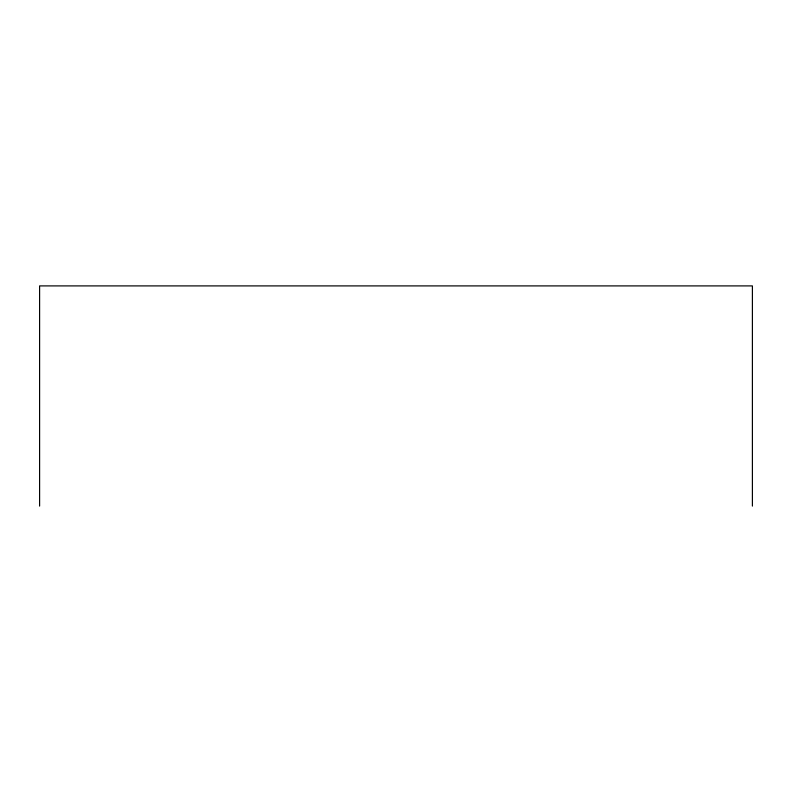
<?xml version="1.0" encoding="UTF-8"?>
<svg xmlns="http://www.w3.org/2000/svg" width="792" height="792" viewBox="0 0 792 792"><rect width="100%" height="100%" fill="white"/><g stroke="black" fill="none" stroke-linecap="round" stroke-linejoin="round"><path stroke-width="1.19" d="M752.4 506.098L752.4 285.902L39.6 285.902L39.6 506.098"/></g></svg>
